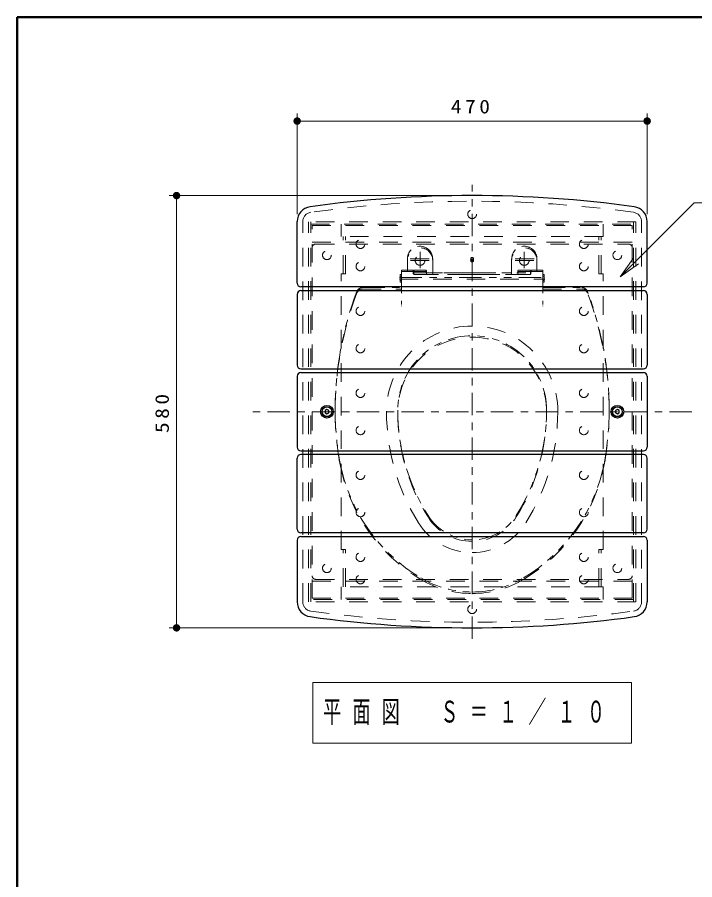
# Model space of a CAD drawing. Units: millimetres on the paper, scale 1:10. Extents: x -385 to 0, y 0 to 267.
# Drawn here: x -385 to -294, y 151.3 to 267 of the extents above; entities that cross this region are included whole.
import ezdxf

# ---------------------------------------------------------------- set-up
doc = ezdxf.new("R2010")
doc.units = ezdxf.units.MM
for name, pattern in [('USER1', [4.5, 2.5, -2]), ('USER2', [6, 3, -1, 1, -1]), ('USER3', [8, 3, -1, 1, -1, 1, -1])]:
    doc.linetypes.add(name, pattern=pattern)
doc.layers.add('LY_1', color=7, linetype='Continuous', lineweight=13)
doc.styles.add('ＭＳ ゴシック', font='')
doc.styles.get('ＭＳ ゴシック').set_extended_font_data('MS Gothic')

# ---------------------------------------------------------------- blocks, each defined once
blk = doc.blocks.new('filled_dot')
at = {"color": 0, "linetype": 'Continuous', "lineweight": -2, "const_width": 1.25}
blk.add_lwpolyline([(-0.625, 0, 1), (0.625, 0, 1)], format="xyb", close=True, dxfattribs=at)

msp = doc.modelspace()

# ---------------------------------------------------------------- linework, layer by layer
at = {"layer": 'LY_1', "lineweight": 50}
for p, q in [((-385, 267), (-385, 0)), ((0, 267), (-385, 267))]:
    msp.add_line(p, q, dxfattribs=at)
at = {"layer": 'LY_1'}
for p, q in [((-347.407, 240.588), (-347.407, 254.07)), ((-300.407, 240.588), (-300.407, 254.07)), ((-347.407, 253.07), (-300.407, 253.07)), ((-324.907, 243.07), (-364.607, 243.07)), ((-363.607, 185.07), (-363.607, 243.07)), ((-304.037, 232.154), (-302.27, 234.629)), ((-304.037, 232.154), (-301.916, 234.276)), ((-301.563, 233.922), (-304.037, 232.154)), ((-324.907, 185.07), (-364.607, 185.07)), ((-345.307, 177.723), (-345.307, 169.59)), ((-302.507, 177.723), (-345.307, 177.723)), ((-302.507, 169.59), (-302.507, 177.723)), ((-345.307, 169.59), (-302.507, 169.59))]:
    msp.add_line(p, q, dxfattribs=at)
at = {"layer": 'LY_1', "linetype": 'USER2'}
for p, q in [((-323.907, 183.609), (-323.907, 244.53)), ((-294.389, 214.07), (-353.378, 214.07))]:
    msp.add_line(p, q, dxfattribs=at)
at = {"layer": 'LY_1', "color": 20, "lineweight": 25}
for p, q in [((-347.407, 231.32), (-347.407, 239.588)), ((-300.407, 231.32), (-300.407, 239.588)), ((-300.907, 230.82), (-346.907, 230.82)), ((-347.407, 196.82), (-347.407, 188.553)), ((-346.907, 197.32), (-300.907, 197.32)), ((-300.407, 196.82), (-300.407, 188.553))]:
    msp.add_line(p, q, dxfattribs=at)
at = {"layer": 'LY_1', "color": 4, "linetype": 'USER1'}
for p, q in [((-346.657, 188.553), (-346.657, 239.588)), ((-301.157, 188.553), (-301.157, 239.588)), ((-344.907, 236.57), (-302.907, 236.57)), ((-344.907, 191.57), (-302.907, 191.57))]:
    msp.add_line(p, q, dxfattribs=at)
at = {"layer": 'LY_1', "color": 5, "linetype": 'USER1'}
for p, q in [((-301.907, 239.57), (-345.907, 239.57)), ((-345.907, 188.57), (-345.907, 239.57)), ((-345.587, 188.57), (-345.587, 239.57)), ((-302.227, 188.57), (-302.227, 239.57)), ((-301.907, 188.57), (-301.907, 239.57)), ((-345.587, 239.25), (-302.227, 239.25)), ((-341.507, 237.57), (-341.507, 239.25)), ((-306.307, 237.57), (-306.307, 239.25)), ((-306.307, 237.57), (-341.507, 237.57)), ((-341.227, 232.57), (-341.227, 237.57)), ((-340.907, 232.57), (-340.907, 237.57)), ((-306.907, 232.57), (-306.907, 237.57)), ((-306.587, 232.57), (-306.587, 237.57)), ((-341.507, 195.57), (-341.507, 232.57)), ((-341.507, 232.57), (-340.907, 232.57)), ((-306.307, 232.57), (-306.907, 232.57)), ((-306.307, 195.57), (-306.307, 232.57)), ((-341.507, 195.57), (-340.907, 195.57)), ((-341.227, 190.57), (-341.227, 195.57)), ((-340.907, 190.57), (-340.907, 195.57)), ((-306.307, 195.57), (-306.907, 195.57)), ((-306.907, 190.57), (-306.907, 195.57)), ((-306.587, 190.57), (-306.587, 195.57)), ((-341.507, 188.89), (-341.507, 190.57)), ((-306.307, 190.57), (-341.507, 190.57)), ((-306.307, 188.89), (-306.307, 190.57)), ((-302.227, 188.89), (-345.587, 188.89)), ((-301.907, 188.57), (-345.907, 188.57))]:
    msp.add_line(p, q, dxfattribs=at)
at = {"layer": 'LY_1', "color": 3, "linetype": 'USER1'}
for p, q in [((-345.407, 189.07), (-345.407, 239.07)), ((-345.407, 239.07), (-302.407, 239.07)), ((-302.407, 189.07), (-302.407, 239.07)), ((-345.407, 236.82), (-302.407, 236.82)), ((-345.407, 191.32), (-302.407, 191.32)), ((-345.407, 189.07), (-302.407, 189.07))]:
    msp.add_line(p, q, dxfattribs=at)
at = {"layer": 'LY_1', "color": 4, "linetype": 'USER3'}
for p, q in [((-330.907, 235.524), (-330.907, 233.533)), ((-316.907, 235.524), (-316.907, 233.533)), ((-332.607, 233.07), (-332.607, 234.57)), ((-329.691, 234.571), (-332.214, 234.571)), ((-329.207, 234.57), (-329.207, 232.693)), ((-318.607, 234.57), (-318.607, 232.693)), ((-318.124, 234.571), (-315.601, 234.571)), ((-315.207, 233.07), (-315.207, 234.57)), ((-333.407, 232.97), (-333.407, 228.453)), ((-331.907, 233.07), (-333.307, 233.07)), ((-331.807, 232.97), (-331.807, 232.793)), ((-331.807, 232.97), (-331.807, 232.924)), ((-331.807, 232.924), (-331.807, 232.793)), ((-331.757, 232.97), (-331.757, 232.707)), ((-331.757, 232.97), (-331.757, 232.707)), ((-331.707, 232.693), (-316.107, 232.693)), ((-323.907, 232.693), (-331.707, 232.693)), ((-331.657, 233.07), (-330.157, 233.07)), ((-331.657, 233.07), (-330.157, 233.07)), ((-330.057, 232.693), (-330.057, 232.97)), ((-330.057, 232.97), (-330.057, 232.693)), ((-323.907, 232.693), (-316.107, 232.693)), ((-317.757, 232.97), (-317.757, 232.693)), ((-317.757, 232.97), (-317.757, 232.693)), ((-316.157, 233.07), (-317.657, 233.07)), ((-316.157, 233.07), (-317.657, 233.07)), ((-316.057, 232.707), (-316.057, 232.97)), ((-316.057, 232.97), (-316.057, 232.707)), ((-316.007, 232.97), (-316.007, 232.793)), ((-316.007, 232.97), (-316.007, 232.924)), ((-316.007, 232.924), (-316.007, 232.793)), ((-315.907, 233.07), (-314.507, 233.07)), ((-314.407, 232.97), (-314.407, 228.453)), ((-333.643, 232.071), (-314.126, 232.071)), ((-333.557, 232.465), (-333.407, 232.465)), ((-333.557, 231.675), (-333.557, 232.465)), ((-333.407, 231.675), (-333.557, 231.675)), ((-314.407, 232.465), (-314.257, 232.465)), ((-314.257, 231.675), (-314.407, 231.675)), ((-314.257, 232.465), (-314.257, 231.675)), ((-338.644, 230.72), (-333.407, 230.72)), ((-314.407, 230.72), (-309.171, 230.72))]:
    msp.add_line(p, q, dxfattribs=at)
at = {"layer": 'LY_1', "linetype": 'USER1'}
for p, q in [((-330.907, 235.324), (-330.907, 233.333)), ((-316.907, 235.324), (-316.907, 233.333)), ((-332.607, 232.87), (-332.607, 234.37)), ((-329.691, 234.371), (-332.214, 234.371)), ((-329.207, 234.37), (-329.207, 232.493)), ((-318.607, 234.37), (-318.607, 232.493)), ((-318.124, 234.371), (-315.601, 234.371)), ((-315.207, 232.87), (-315.207, 234.37)), ((-333.407, 232.77), (-333.407, 228.253)), ((-331.907, 232.87), (-333.307, 232.87)), ((-331.807, 232.77), (-331.807, 232.724)), ((-331.807, 232.77), (-331.807, 232.593)), ((-331.807, 232.724), (-331.807, 232.593)), ((-331.757, 232.77), (-331.757, 232.507)), ((-331.757, 232.77), (-331.757, 232.507)), ((-331.657, 232.87), (-330.157, 232.87)), ((-331.657, 232.87), (-330.157, 232.87)), ((-330.057, 232.77), (-330.057, 232.493)), ((-330.057, 232.493), (-330.057, 232.77)), ((-317.757, 232.77), (-317.757, 232.493)), ((-317.757, 232.77), (-317.757, 232.493)), ((-316.157, 232.87), (-317.657, 232.87)), ((-316.157, 232.87), (-317.657, 232.87)), ((-316.057, 232.77), (-316.057, 232.507)), ((-316.057, 232.507), (-316.057, 232.77)), ((-316.007, 232.77), (-316.007, 232.724)), ((-316.007, 232.77), (-316.007, 232.593)), ((-316.007, 232.724), (-316.007, 232.593)), ((-315.907, 232.87), (-314.507, 232.87)), ((-314.407, 232.77), (-314.407, 228.253)), ((-333.643, 231.871), (-314.126, 231.871)), ((-333.557, 231.475), (-333.557, 232.265)), ((-333.557, 232.265), (-333.407, 232.265)), ((-333.407, 231.475), (-333.557, 231.475)), ((-323.907, 232.493), (-331.707, 232.493)), ((-331.707, 232.493), (-316.107, 232.493)), ((-323.907, 232.493), (-316.107, 232.493)), ((-314.407, 232.265), (-314.257, 232.265)), ((-314.257, 231.475), (-314.407, 231.475)), ((-314.257, 232.265), (-314.257, 231.475)), ((-338.644, 230.52), (-333.407, 230.52)), ((-314.407, 230.52), (-309.171, 230.52))]:
    msp.add_line(p, q, dxfattribs=at)
at = {"layer": 'LY_1', "color": 40, "lineweight": 25}
for p, q in [((-346.907, 230.32), (-300.907, 230.32)), ((-347.407, 229.82), (-347.407, 220.32)), ((-300.407, 229.82), (-300.407, 220.32)), ((-347.407, 218.82), (-347.407, 209.32)), ((-346.907, 219.82), (-300.907, 219.82)), ((-346.907, 219.32), (-300.907, 219.32)), ((-300.407, 218.82), (-300.407, 209.32)), ((-346.907, 208.82), (-300.907, 208.82)), ((-300.907, 208.32), (-346.907, 208.32)), ((-347.407, 198.32), (-347.407, 207.82)), ((-300.407, 198.32), (-300.407, 207.82)), ((-300.907, 197.82), (-346.907, 197.82))]:
    msp.add_line(p, q, dxfattribs=at)
at = {"layer": 'LY_1', "lineweight": 25}
for p, q in [((-343.407, 214.359), (-343.657, 214.215)), ((-343.657, 214.215), (-343.657, 213.926)), ((-343.157, 214.215), (-343.407, 214.359)), ((-343.157, 213.926), (-343.157, 214.215)), ((-304.407, 214.359), (-304.657, 214.215)), ((-304.657, 214.215), (-304.657, 213.926)), ((-304.157, 214.215), (-304.407, 214.359)), ((-304.157, 213.926), (-304.157, 214.215)), ((-343.657, 213.926), (-343.407, 213.782)), ((-343.407, 213.782), (-343.157, 213.926)), ((-304.657, 213.926), (-304.407, 213.782)), ((-304.407, 213.782), (-304.157, 213.926))]:
    msp.add_line(p, q, dxfattribs=at)
at = {"layer": 'LY_1'}
msp.add_lwpolyline([(-304.037, 232.154), (-294.074, 242.118), (-260.252, 242.118)], dxfattribs=at)
at = {"layer": 'LY_1', "color": 5, "linetype": 'USER1'}
for centre in [(-323.907, 240.57), (-338.907, 236.57), (-308.907, 236.57), (-343.407, 235.07), (-304.407, 235.07), (-338.907, 233.57), (-308.907, 233.57), (-338.907, 227.57), (-308.907, 227.57), (-338.907, 222.57), (-308.907, 222.57), (-338.907, 216.57), (-308.907, 216.57), (-338.907, 211.57), (-308.907, 211.57), (-338.907, 205.57), (-308.907, 205.57), (-338.907, 200.57), (-308.907, 200.57), (-338.907, 194.57), (-308.907, 194.57), (-343.407, 193.07), (-304.407, 193.07), (-338.907, 191.57), (-308.907, 191.57), (-323.907, 187.57)]:
    msp.add_circle(centre, 0.59, dxfattribs=at)
at = {"layer": 'LY_1', "color": 4, "linetype": 'USER1'}
for centre in [(-330.907, 234.37), (-316.907, 234.37), (-343.407, 214.07), (-304.407, 214.07)]:
    msp.add_circle(centre, 0.65, dxfattribs=at)
at = {"layer": 'LY_1', "color": 4, "linetype": 'USER3'}
msp.add_circle((-323.907, 234.57), 0.2, dxfattribs=at)
at = {"layer": 'LY_1', "linetype": 'USER1'}
msp.add_circle((-323.907, 234.37), 0.2, dxfattribs=at)
at = {"layer": 'LY_1', "lineweight": 25}
for centre, radius in [((-343.407, 214.07), 0.85), ((-343.407, 214.07), 0.65), ((-304.407, 214.07), 0.85), ((-304.407, 214.07), 0.65)]:
    msp.add_circle(centre, radius, dxfattribs=at)
at = {"layer": 'LY_1', "color": 40, "lineweight": 25}
for centre in [(-343.407, 214.07), (-304.407, 214.07)]:
    msp.add_circle(centre, 0.65, dxfattribs=at)
at = {"layer": 'LY_1', "color": 20, "lineweight": 25}
for centre, radius, start, end in [((-323.907, 84.41), 158.661, 82.11187, 97.88813), ((-345.407, 239.588), 2, 97.88813, 180), ((-302.407, 239.588), 2, 0, 82.11187), ((-346.907, 231.32), 0.5, 180, 270), ((-300.907, 231.32), 0.5, 270, 0), ((-346.907, 196.82), 0.5, 90, 180), ((-300.907, 196.82), 0.5, 0, 90), ((-345.407, 188.553), 2, 180, 262.11187), ((-302.407, 188.553), 2, 277.88813, 0), ((-323.907, 343.731), 158.661, 262.11187, 277.88813)]:
    msp.add_arc(centre, radius, start, end, dxfattribs=at)
at = {"layer": 'LY_1', "color": 4, "linetype": 'USER1'}
for centre, radius, start, end in [((-323.907, 84.41), 157.911, 82.11187, 97.88813), ((-345.407, 239.588), 1.25, 97.88813, 180), ((-302.407, 239.588), 1.25, 0, 82.11187), ((-344.907, 236.07), 0.5, 90, 180), ((-302.907, 236.07), 0.5, 0, 90), ((-323.907, 214.07), 11.5, 90, 180), ((-323.907, 214.07), 11.5, 0, 90), ((-307.381, 214.07), 28.027, 180, 212.18163), ((-340.434, 214.07), 28.027, 327.81837, 0), ((-323.907, 203.67), 8.5, 212.18163, 270), ((-323.907, 203.67), 8.5, 270, 327.81837), ((-344.907, 192.07), 0.5, 180, 270), ((-302.907, 192.07), 0.5, 270, 0), ((-345.407, 188.553), 1.25, 180, 262.11187), ((-302.407, 188.553), 1.25, 277.88813, 0), ((-323.907, 343.731), 157.911, 262.11187, 277.88813)]:
    msp.add_arc(centre, radius, start, end, dxfattribs=at)
at = {"layer": 'LY_1', "color": 4, "linetype": 'USER3'}
for centre, radius, start, end in [((-330.907, 234.57), 1.7, 0, 180), ((-316.907, 234.57), 1.7, 0, 180), ((-333.307, 232.97), 0.1, 90, 180), ((-331.907, 232.97), 0.1, 0, 90), ((-331.907, 232.97), 0.1, 0, 90), ((-331.707, 232.793), 0.1, 180, 270), ((-331.707, 232.793), 0.1, 180, 240), ((-331.657, 232.97), 0.1, 90, 180), ((-331.657, 232.97), 0.1, 90, 180), ((-331.707, 232.793), 0.1, 240, 270), ((-330.157, 232.97), 0.1, 0, 90), ((-330.157, 232.97), 0.1, 0, 90), ((-317.657, 232.97), 0.1, 90, 180), ((-317.657, 232.97), 0.1, 90, 180), ((-316.157, 232.97), 0.1, 0, 90), ((-316.157, 232.97), 0.1, 0, 90), ((-316.107, 232.793), 0.1, 270, 0), ((-316.107, 232.793), 0.1, 270, 0), ((-315.907, 232.97), 0.1, 90, 180), ((-315.907, 232.97), 0.1, 90, 180), ((-314.507, 232.97), 0.1, 0, 90), ((-338.644, 229.92), 0.8, 90, 159.2634), ((-309.171, 229.92), 0.8, 20.73661, 90), ((-297.307, 214.27), 45, 159.2634, 180), ((-350.507, 214.27), 45, 0, 20.73661), ((-323.907, 214.271), 10, 0, 180), ((-304.307, 214.27), 38, 180, 190.49226), ((-307.381, 214.271), 26.527, 180, 212.18163), ((-340.434, 214.271), 26.527, 327.81837, 0), ((-343.507, 214.27), 38, 349.50774, 0), ((-319.057, 211.539), 23, 190.49226, 239.29544), ((-328.758, 211.539), 23, 300.70456, 349.50774), ((-323.907, 203.871), 7, 212.18163, 327.81837), ((-323.907, 203.371), 13.5, 239.29544, 270), ((-323.907, 203.371), 13.5, 270, 300.70456)]:
    msp.add_arc(centre, radius, start, end, dxfattribs=at)
at = {"layer": 'LY_1', "linetype": 'USER1'}
for centre, radius, start, end in [((-330.907, 234.37), 1.7, 0, 180), ((-316.907, 234.37), 1.7, 0, 180), ((-333.307, 232.77), 0.1, 90, 180), ((-331.907, 232.77), 0.1, 0, 90), ((-331.907, 232.77), 0.1, 0, 90), ((-331.657, 232.77), 0.1, 90, 180), ((-331.657, 232.77), 0.1, 90, 180), ((-330.157, 232.77), 0.1, 0, 90), ((-330.157, 232.77), 0.1, 0, 90), ((-317.657, 232.77), 0.1, 90, 180), ((-317.657, 232.77), 0.1, 90, 180), ((-316.157, 232.77), 0.1, 0, 90), ((-316.157, 232.77), 0.1, 0, 90), ((-315.907, 232.77), 0.1, 90, 180), ((-315.907, 232.77), 0.1, 90, 180), ((-314.507, 232.77), 0.1, 0, 90), ((-331.707, 232.593), 0.1, 180, 240), ((-331.707, 232.593), 0.1, 180, 270), ((-331.707, 232.593), 0.1, 240, 270), ((-316.107, 232.593), 0.1, 270, 0), ((-316.107, 232.593), 0.1, 270, 0), ((-338.644, 229.72), 0.8, 90, 159.2634), ((-309.171, 229.72), 0.8, 20.73661, 90), ((-297.307, 214.07), 45, 159.2634, 180), ((-350.507, 214.07), 45, 0, 20.73661), ((-323.907, 214.071), 10, 0, 180), ((-304.307, 214.07), 38, 180, 190.49226), ((-307.381, 214.071), 26.527, 180, 212.18163), ((-340.434, 214.071), 26.527, 327.81837, 0), ((-343.507, 214.07), 38, 349.50774, 0), ((-319.057, 211.339), 23, 190.49226, 239.29544), ((-328.758, 211.339), 23, 300.70456, 349.50774), ((-323.907, 203.671), 7, 212.18163, 327.81837), ((-323.907, 203.171), 13.5, 239.29544, 270), ((-323.907, 203.171), 13.5, 270, 300.70456)]:
    msp.add_arc(centre, radius, start, end, dxfattribs=at)
at = {"layer": 'LY_1', "color": 40, "lineweight": 25}
for centre, start, end in [((-346.907, 229.82), 90, 180), ((-300.907, 229.82), 0, 90), ((-346.907, 220.32), 180, 270), ((-300.907, 220.32), 270, 0), ((-346.907, 218.82), 90, 180), ((-300.907, 218.82), 0, 90), ((-346.907, 209.32), 180, 270), ((-346.907, 207.82), 90, 180), ((-300.907, 209.32), 270, 0), ((-300.907, 207.82), 0, 90), ((-346.907, 198.32), 180, 270), ((-300.907, 198.32), 270, 0)]:
    msp.add_arc(centre, 0.5, start, end, dxfattribs=at)

# ---------------------------------------------------------------- block references
at = {"layer": 'LY_1', "xscale": 0.4, "yscale": 0.4}
msp.add_blockref('filled_dot', (-347.407, 253.07), dxfattribs=at)
for p, rotation in [((-300.407, 253.07), 180), ((-363.607, 243.07), 270), ((-363.607, 185.07), 90)]:
    msp.add_blockref('filled_dot', p, dxfattribs=dict(at, rotation=rotation))

# ---------------------------------------------------------------- texts
at = {"layer": 'LY_1', "style": 'ＭＳ ゴシック'}
for s, insert, char_height, attachment_point in [('\\T1.33;\\W1.15;470', (-323.907, 254.07), 1.833, 8), ('\\T1.64;\\W0.6;平面図\u3000Ｓ＝１／１０', (-343.907, 173.656), 2.933, 4)]:
    msp.add_mtext(s, dxfattribs=dict(at, insert=insert, char_height=char_height, attachment_point=attachment_point))
at = {"layer": 'LY_1', "insert": (-364.607, 214.07), "char_height": 1.833, "attachment_point": 8, "rotation": 90, "style": 'ＭＳ ゴシック'}
msp.add_mtext('\\T1.33;\\W1.15;580', dxfattribs=at)

doc.saveas('drawing.dxf')
